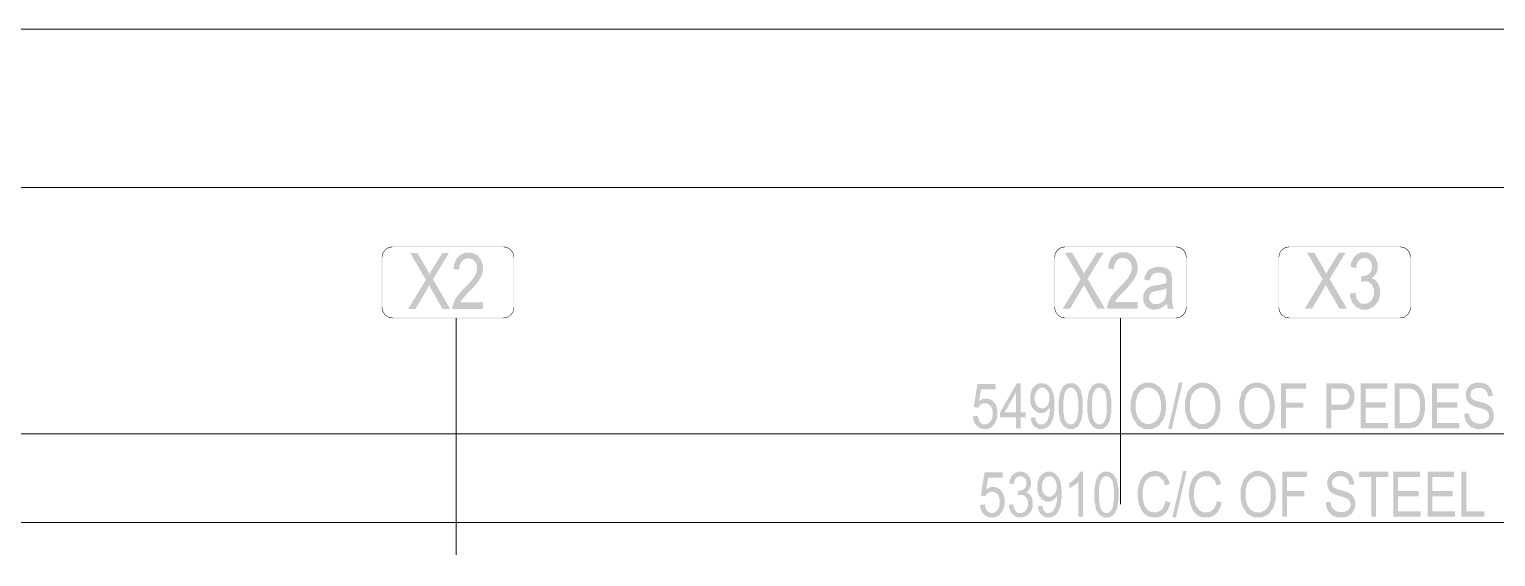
# Model space of a CAD drawing. Header units: millimetres. Extents: x 51.5 to 74.8, y 0.8 to 17.2.
# Drawn here: x 54.171 to 56.739, y 16.296 to 17.22 of the extents above; entities that cross this region are included whole.
import ezdxf

# ---------------------------------------------------------------- set-up
doc = ezdxf.new("R2010")
doc.units = ezdxf.units.MM
doc.layers.add('PDF_Geomertry', color=7, linetype='Continuous')
doc.layers.add('PDF_Solid Fills', color=7, linetype='Continuous')

msp = doc.modelspace()

# ---------------------------------------------------------------- hatches: boundary and pattern name
at = {"layer": 'PDF_Solid Fills', "transparency": 33554559}
for points in [[(54.8344, 16.7298), (54.8657, 16.7811), (54.8382, 16.828), (54.8508, 16.828), (54.8655, 16.8029), (54.8677, 16.799), (54.8709, 16.793), (54.8719, 16.7908), (54.8732, 16.7934), (54.8763, 16.799), (54.8783, 16.8019), (54.8944, 16.828), (54.9059, 16.828), (54.8779, 16.7818), (54.9082, 16.7298), (54.8951, 16.7298), (54.8748, 16.7648), (54.874, 16.7663), (54.8722, 16.7695), (54.8713, 16.7713), (54.87, 16.7687), (54.8682, 16.7651), (54.8675, 16.7641), (54.8472, 16.7298)], [(54.9655, 16.7415), (54.9655, 16.7298), (54.9122, 16.7298), (54.9122, 16.7334), (54.9143, 16.7412), (54.9165, 16.7456), (54.9187, 16.7499), (54.9269, 16.7602), (54.9329, 16.7662), (54.9398, 16.773), (54.9488, 16.7837), (54.9509, 16.7874), (54.9532, 16.7912), (54.9552, 16.7983), (54.9552, 16.8015), (54.9552, 16.8052), (54.953, 16.8113), (54.9509, 16.8137), (54.9487, 16.8161), (54.9433, 16.8184), (54.9401, 16.8184), (54.9366, 16.8184), (54.9309, 16.8159), (54.9287, 16.8133), (54.9265, 16.8108), (54.9243, 16.8034), (54.9243, 16.7987), (54.9141, 16.7999), (54.9147, 16.807), (54.9187, 16.8177), (54.9222, 16.8212), (54.9257, 16.8248), (54.9347, 16.8284), (54.9404, 16.8284), (54.9465, 16.8284), (54.9559, 16.8243), (54.959, 16.8201), (54.9622, 16.8159), (54.9654, 16.8065), (54.9654, 16.8012), (54.9654, 16.7965), (54.9629, 16.7876), (54.9604, 16.7833), (54.958, 16.779), (54.9486, 16.7674), (54.9416, 16.7604), (54.9372, 16.7558), (54.9315, 16.7497), (54.9302, 16.748), (54.9288, 16.7463), (54.9268, 16.7431), (54.9259, 16.7415)], [(55.9807, 16.7306), (56.0118, 16.7818), (55.9843, 16.8288), (55.9969, 16.8288), (56.0116, 16.8036), (56.0138, 16.7998), (56.017, 16.7937), (56.018, 16.7916), (56.0193, 16.7943), (56.0225, 16.7998), (56.0244, 16.8027), (56.0405, 16.8288), (56.052, 16.8288), (56.024, 16.7826), (56.0544, 16.7306), (56.0412, 16.7306), (56.0209, 16.7656), (56.0201, 16.767), (56.0183, 16.7704), (56.0175, 16.7722), (56.0162, 16.7695), (56.0143, 16.7659), (56.0136, 16.7649), (55.9934, 16.7306)], [(56.1116, 16.7423), (56.1116, 16.7306), (56.0584, 16.7306), (56.0583, 16.7341), (56.0604, 16.742), (56.0626, 16.7463), (56.0648, 16.7508), (56.073, 16.7611), (56.079, 16.7669), (56.0859, 16.7738), (56.095, 16.7845), (56.097, 16.7883), (56.0993, 16.792), (56.1013, 16.7991), (56.1013, 16.8023), (56.1013, 16.8061), (56.0993, 16.8122), (56.097, 16.8145), (56.0948, 16.8169), (56.0894, 16.8193), (56.0862, 16.8193), (56.0827, 16.8193), (56.077, 16.8168), (56.0748, 16.8141), (56.0727, 16.8116), (56.0705, 16.8043), (56.0705, 16.7995), (56.0602, 16.8008), (56.0608, 16.8079), (56.0648, 16.8184), (56.0683, 16.822), (56.0718, 16.8256), (56.0808, 16.8291), (56.0865, 16.8291), (56.0927, 16.8291), (56.102, 16.8251), (56.1052, 16.8209), (56.1083, 16.8168), (56.1115, 16.8073), (56.1115, 16.802), (56.1115, 16.7973), (56.109, 16.7884), (56.1066, 16.7841), (56.1041, 16.7798), (56.0947, 16.7683), (56.0877, 16.7612), (56.0833, 16.7566), (56.0776, 16.7505), (56.0763, 16.7488), (56.075, 16.7472), (56.0729, 16.7438), (56.0722, 16.7423)], [(56.4043, 16.7306), (56.4355, 16.7819), (56.408, 16.8288), (56.4207, 16.8288), (56.4354, 16.8037), (56.4376, 16.7998), (56.4408, 16.7938), (56.4418, 16.7916), (56.443, 16.7943), (56.4462, 16.7998), (56.4482, 16.8027), (56.4643, 16.8288), (56.4758, 16.8288), (56.4477, 16.7826), (56.478, 16.7306), (56.465, 16.7306), (56.4447, 16.7656), (56.4438, 16.7672), (56.442, 16.7704), (56.4412, 16.7722), (56.4398, 16.7695), (56.4379, 16.7659), (56.4373, 16.7649), (56.417, 16.7306)], [(56.4833, 16.7568), (56.4932, 16.7583), (56.4947, 16.7486), (56.5025, 16.739), (56.5087, 16.739), (56.512, 16.739), (56.518, 16.7418), (56.5205, 16.7447), (56.5229, 16.7476), (56.5254, 16.7549), (56.5254, 16.7595), (56.5254, 16.7638), (56.5232, 16.7706), (56.5208, 16.7733), (56.5186, 16.7759), (56.513, 16.7786), (56.5097, 16.7786), (56.5083, 16.7786), (56.5048, 16.7779), (56.5027, 16.7772), (56.5038, 16.7877), (56.5054, 16.7876), (56.5091, 16.7876), (56.5151, 16.7898), (56.5173, 16.792), (56.5195, 16.7944), (56.5219, 16.8004), (56.5219, 16.8041), (56.5219, 16.8074), (56.52, 16.813), (56.518, 16.8151), (56.5161, 16.8172), (56.5115, 16.8193), (56.5087, 16.8193), (56.5059, 16.8193), (56.5011, 16.817), (56.4991, 16.8149), (56.4972, 16.8127), (56.4947, 16.8061), (56.4941, 16.8016), (56.4843, 16.8037), (56.4852, 16.8101), (56.4894, 16.8195), (56.4927, 16.8227), (56.4959, 16.8261), (56.5038, 16.8293), (56.5086, 16.8293), (56.5134, 16.8293), (56.5218, 16.8256), (56.5251, 16.822), (56.5286, 16.8184), (56.532, 16.8093), (56.532, 16.8038), (56.532, 16.8005), (56.5305, 16.7945), (56.5291, 16.7919), (56.5276, 16.7894), (56.5236, 16.7854), (56.5211, 16.7838), (56.5234, 16.7831), (56.5273, 16.7809), (56.529, 16.7794), (56.5305, 16.7779), (56.533, 16.7738), (56.534, 16.7712), (56.535, 16.7687), (56.5359, 16.7629), (56.5359, 16.7597), (56.5359, 16.753), (56.5319, 16.7419), (56.528, 16.7376), (56.524, 16.7333), (56.5144, 16.729), (56.5088, 16.729), (56.5037, 16.729), (56.495, 16.7327), (56.4915, 16.7365), (56.4879, 16.7402), (56.4838, 16.7504)], [(55.8234, 16.5418), (55.8318, 16.5426), (55.8323, 16.5388), (55.8344, 16.5333), (55.8362, 16.5313), (55.8379, 16.5295), (55.8418, 16.5277), (55.8441, 16.5277), (55.8469, 16.5277), (55.8518, 16.5304), (55.8538, 16.5329), (55.8558, 16.5355), (55.8579, 16.5426), (55.8579, 16.547), (55.8579, 16.5512), (55.8559, 16.5577), (55.854, 16.5601), (55.8519, 16.5624), (55.847, 16.5647), (55.844, 16.5647), (55.8422, 16.5647), (55.8388, 16.5637), (55.8373, 16.5627), (55.8358, 16.5618), (55.8333, 16.5588), (55.8323, 16.557), (55.8248, 16.5583), (55.8312, 16.5986), (55.8632, 16.5986), (55.8632, 16.5894), (55.8375, 16.5894), (55.834, 16.5683), (55.8369, 16.5708), (55.843, 16.5731), (55.8462, 16.5731), (55.8502, 16.5731), (55.8572, 16.5698), (55.8602, 16.5663), (55.8632, 16.5629), (55.8662, 16.5536), (55.8662, 16.5477), (55.8662, 16.542), (55.8632, 16.5322), (55.8602, 16.528), (55.8572, 16.5238), (55.8493, 16.5198), (55.8441, 16.5198), (55.84, 16.5198), (55.8329, 16.5227), (55.8301, 16.5256), (55.8272, 16.5286), (55.8238, 16.5366)], [(56.3627, 16.5211), (56.3627, 16.5997), (56.4062, 16.5997), (56.4062, 16.5904), (56.3712, 16.5904), (56.3712, 16.5661), (56.4015, 16.5661), (56.4015, 16.5568), (56.3712, 16.5568), (56.3712, 16.5211)], [(56.5022, 16.5211), (56.5022, 16.5997), (56.5487, 16.5997), (56.5487, 16.5904), (56.5107, 16.5904), (56.5107, 16.5663), (56.5462, 16.5663), (56.5462, 16.557), (56.5107, 16.557), (56.5107, 16.5304), (56.5501, 16.5304), (56.5501, 16.5211)], [(56.627, 16.5211), (56.627, 16.5997), (56.6736, 16.5997), (56.6736, 16.5904), (56.6355, 16.5904), (56.6355, 16.5663), (56.6711, 16.5663), (56.6711, 16.557), (56.6355, 16.557), (56.6355, 16.5304), (56.675, 16.5304), (56.675, 16.5211)], [(56.6838, 16.5465), (56.6919, 16.5473), (56.6922, 16.544), (56.6937, 16.539), (56.6948, 16.5372), (56.6959, 16.5354), (56.6993, 16.5324), (56.7013, 16.5313), (56.7034, 16.5302), (56.7082, 16.5291), (56.7109, 16.5291), (56.7147, 16.5291), (56.7205, 16.5309), (56.7227, 16.5329), (56.7248, 16.5347), (56.7269, 16.5395), (56.7269, 16.5424), (56.7269, 16.5443), (56.7261, 16.5473), (56.7254, 16.5486), (56.7245, 16.5499), (56.7223, 16.552), (56.7208, 16.5529), (56.7193, 16.5537), (56.7126, 16.5561), (56.7075, 16.5574), (56.7029, 16.5588), (56.6963, 16.5615), (56.6944, 16.5629), (56.6926, 16.5643), (56.6895, 16.5677), (56.6884, 16.5698), (56.6875, 16.5719), (56.6863, 16.5766), (56.6863, 16.5793), (56.6863, 16.5841), (56.6894, 16.5919), (56.6925, 16.5949), (56.6955, 16.5979), (56.7038, 16.6009), (56.7091, 16.6009), (56.7126, 16.6009), (56.719, 16.5995), (56.7216, 16.5981), (56.7243, 16.5968), (56.7284, 16.5926), (56.73, 16.5899), (56.7315, 16.5873), (56.733, 16.5811), (56.7332, 16.5776), (56.725, 16.5768), (56.7247, 16.5805), (56.7223, 16.5862), (56.7204, 16.588), (56.7184, 16.5899), (56.7129, 16.5918), (56.7094, 16.5918), (56.7058, 16.5918), (56.7002, 16.5901), (56.6983, 16.5886), (56.6963, 16.5869), (56.6945, 16.5827), (56.6945, 16.5801), (56.6945, 16.5777), (56.6959, 16.5741), (56.6973, 16.5727), (56.6987, 16.5715), (56.705, 16.5688), (56.7098, 16.5674), (56.7147, 16.5662), (56.7213, 16.564), (56.7233, 16.563), (56.7262, 16.5615), (56.7307, 16.5576), (56.7322, 16.5551), (56.7336, 16.5527), (56.7351, 16.5469), (56.7351, 16.5434), (56.7351, 16.5401), (56.7336, 16.5338), (56.7319, 16.5311), (56.7304, 16.5283), (56.7261, 16.5241), (56.7234, 16.5227), (56.7207, 16.5212), (56.7141, 16.5198), (56.7102, 16.5198), (56.7043, 16.5198), (56.6948, 16.5234), (56.6912, 16.5269), (56.6877, 16.5305), (56.684, 16.5402)], [(55.8359, 16.3868), (55.8443, 16.3876), (55.8447, 16.3838), (55.8469, 16.3783), (55.8486, 16.3763), (55.8502, 16.3745), (55.8543, 16.3727), (55.8565, 16.3727), (55.8593, 16.3727), (55.8641, 16.3754), (55.8662, 16.3779), (55.8683, 16.3805), (55.8704, 16.3876), (55.8704, 16.392), (55.8704, 16.3962), (55.8683, 16.4027), (55.8663, 16.4051), (55.8644, 16.4074), (55.8594, 16.4097), (55.8565, 16.4097), (55.8547, 16.4097), (55.8513, 16.4087), (55.8497, 16.4077), (55.8482, 16.4068), (55.8457, 16.4038), (55.8448, 16.402), (55.8373, 16.4033), (55.8436, 16.4436), (55.8755, 16.4436), (55.8755, 16.4344), (55.8498, 16.4344), (55.8465, 16.4133), (55.8493, 16.4158), (55.8554, 16.4181), (55.8586, 16.4181), (55.8626, 16.4181), (55.8697, 16.4148), (55.8726, 16.4113), (55.8757, 16.4079), (55.8786, 16.3986), (55.8786, 16.3927), (55.8786, 16.387), (55.8757, 16.3772), (55.8726, 16.373), (55.8697, 16.3688), (55.8616, 16.3648), (55.8566, 16.3648), (55.8525, 16.3648), (55.8454, 16.3677), (55.8425, 16.3706), (55.8395, 16.3736), (55.8363, 16.3816)], [(55.8861, 16.3869), (55.8938, 16.3881), (55.8951, 16.3805), (55.9013, 16.3727), (55.9063, 16.3727), (55.9091, 16.3727), (55.9137, 16.3749), (55.9158, 16.3773), (55.9177, 16.3795), (55.9197, 16.3855), (55.9197, 16.3891), (55.9197, 16.3926), (55.9179, 16.3981), (55.9161, 16.4002), (55.9143, 16.4023), (55.9098, 16.4044), (55.9072, 16.4044), (55.9061, 16.4044), (55.9033, 16.4038), (55.9016, 16.4033), (55.9025, 16.4118), (55.9037, 16.4116), (55.9066, 16.4116), (55.9115, 16.4134), (55.9133, 16.4152), (55.9151, 16.417), (55.9169, 16.4218), (55.9169, 16.4248), (55.9169, 16.4276), (55.9154, 16.432), (55.9138, 16.4337), (55.9123, 16.4354), (55.9086, 16.437), (55.9063, 16.437), (55.9041, 16.437), (55.9002, 16.4352), (55.8987, 16.4334), (55.897, 16.4318), (55.8951, 16.4263), (55.8947, 16.4229), (55.8868, 16.4245), (55.8876, 16.4297), (55.8909, 16.4372), (55.8936, 16.4398), (55.8962, 16.4423), (55.9026, 16.4449), (55.9062, 16.4449), (55.9101, 16.4449), (55.9168, 16.442), (55.9195, 16.4391), (55.9223, 16.4362), (55.925, 16.429), (55.925, 16.4245), (55.925, 16.4219), (55.9238, 16.4172), (55.9227, 16.4151), (55.9215, 16.413), (55.9183, 16.4098), (55.9162, 16.4087), (55.9182, 16.4081), (55.9213, 16.4063), (55.9226, 16.4051), (55.9238, 16.4038), (55.9258, 16.4006), (55.9266, 16.3986), (55.9273, 16.3965), (55.9282, 16.3919), (55.9282, 16.3894), (55.9282, 16.384), (55.925, 16.3751), (55.9218, 16.3716), (55.9186, 16.3683), (55.9109, 16.3648), (55.9065, 16.3648), (55.9025, 16.3648), (55.8954, 16.3677), (55.8926, 16.3708), (55.8897, 16.3738), (55.8865, 16.3819)], [(56.0159, 16.3661), (56.008, 16.3661), (56.008, 16.4274), (56.0066, 16.4259), (56.0029, 16.4226), (56.0007, 16.4209), (55.9983, 16.4193), (55.9941, 16.4168), (55.9922, 16.4159), (55.9922, 16.4252), (55.9954, 16.4272), (56.0012, 16.4318), (56.0037, 16.4344), (56.0062, 16.4372), (56.0097, 16.4423), (56.0108, 16.4449), (56.0159, 16.4449)], [(56.1604, 16.3936), (56.1688, 16.3911), (56.1675, 16.3844), (56.1625, 16.3745), (56.159, 16.3713), (56.1554, 16.368), (56.1468, 16.3648), (56.1416, 16.3648), (56.1372, 16.3648), (56.1295, 16.3669), (56.1263, 16.3691), (56.1232, 16.3713), (56.118, 16.3783), (56.1159, 16.3831), (56.114, 16.388), (56.1119, 16.3994), (56.1119, 16.4059), (56.1119, 16.4123), (56.114, 16.4233), (56.1159, 16.4279), (56.118, 16.4323), (56.1234, 16.4391), (56.1269, 16.4413), (56.1304, 16.4437), (56.1382, 16.4459), (56.1423, 16.4459), (56.147, 16.4459), (56.1551, 16.443), (56.1584, 16.4401), (56.1618, 16.4373), (56.1665, 16.4287), (56.1677, 16.4231), (56.1594, 16.4208), (56.1573, 16.4288), (56.1487, 16.437), (56.1422, 16.437), (56.139, 16.437), (56.1334, 16.4354), (56.1311, 16.4338), (56.1287, 16.4322), (56.1248, 16.427), (56.1234, 16.4236), (56.122, 16.4201), (56.1207, 16.4112), (56.1207, 16.4059), (56.1207, 16.3979), (56.1234, 16.3858), (56.1263, 16.3818), (56.1291, 16.3777), (56.1368, 16.3737), (56.1415, 16.3737), (56.145, 16.3737), (56.1509, 16.3762), (56.1536, 16.3786), (56.1561, 16.3811), (56.1594, 16.3886)], [(56.2502, 16.3936), (56.2587, 16.3911), (56.2573, 16.3844), (56.2523, 16.3745), (56.2488, 16.3713), (56.2452, 16.368), (56.2366, 16.3648), (56.2315, 16.3648), (56.227, 16.3648), (56.2194, 16.3669), (56.2162, 16.3691), (56.213, 16.3713), (56.2079, 16.3783), (56.2058, 16.3831), (56.2038, 16.388), (56.2018, 16.3994), (56.2018, 16.4059), (56.2018, 16.4123), (56.2038, 16.4233), (56.2058, 16.4279), (56.2079, 16.4323), (56.2133, 16.4391), (56.2168, 16.4413), (56.2202, 16.4437), (56.228, 16.4459), (56.2323, 16.4459), (56.2369, 16.4459), (56.245, 16.443), (56.2483, 16.4401), (56.2516, 16.4373), (56.2563, 16.4287), (56.2576, 16.4231), (56.2494, 16.4208), (56.2472, 16.4288), (56.2386, 16.437), (56.232, 16.437), (56.2288, 16.437), (56.2233, 16.4354), (56.2209, 16.4338), (56.2186, 16.4322), (56.2148, 16.427), (56.2133, 16.4236), (56.2119, 16.4201), (56.2105, 16.4112), (56.2105, 16.4059), (56.2105, 16.3979), (56.2134, 16.3858), (56.2162, 16.3818), (56.2191, 16.3777), (56.2266, 16.3737), (56.2313, 16.3737), (56.2348, 16.3737), (56.2409, 16.3762), (56.2434, 16.3786), (56.2459, 16.3811), (56.2494, 16.3886)], [(56.365, 16.3661), (56.365, 16.4447), (56.4084, 16.4447), (56.4084, 16.4354), (56.3734, 16.4354), (56.3734, 16.4111), (56.4037, 16.4111), (56.4037, 16.4018), (56.3734, 16.4018), (56.3734, 16.3661)], [(56.4413, 16.3915), (56.4494, 16.3923), (56.4497, 16.389), (56.4512, 16.384), (56.4523, 16.3822), (56.4534, 16.3804), (56.4566, 16.3774), (56.4588, 16.3763), (56.4609, 16.3752), (56.4657, 16.3741), (56.4683, 16.3741), (56.4722, 16.3741), (56.478, 16.3761), (56.4801, 16.3779), (56.4822, 16.3797), (56.4844, 16.3845), (56.4844, 16.3874), (56.4844, 16.3893), (56.4836, 16.3923), (56.4829, 16.3936), (56.482, 16.3949), (56.4797, 16.397), (56.4782, 16.3979), (56.4766, 16.3987), (56.47, 16.4011), (56.4648, 16.4024), (56.4604, 16.4038), (56.4538, 16.4065), (56.4519, 16.4079), (56.45, 16.4093), (56.447, 16.4127), (56.4459, 16.4148), (56.4448, 16.4169), (56.4438, 16.4216), (56.4438, 16.4243), (56.4438, 16.4291), (56.4469, 16.4369), (56.45, 16.4399), (56.453, 16.4429), (56.4613, 16.4459), (56.4665, 16.4459), (56.4701, 16.4459), (56.4763, 16.4445), (56.4791, 16.4431), (56.4818, 16.4418), (56.4859, 16.4376), (56.4875, 16.4349), (56.489, 16.4323), (56.4905, 16.4261), (56.4907, 16.4226), (56.4825, 16.4218), (56.4822, 16.4255), (56.4798, 16.4312), (56.4779, 16.433), (56.4759, 16.4349), (56.4704, 16.4368), (56.4668, 16.4368), (56.4632, 16.4368), (56.4577, 16.4351), (56.4558, 16.4336), (56.4538, 16.4319), (56.4519, 16.4277), (56.4519, 16.4251), (56.4519, 16.4227), (56.4534, 16.4191), (56.4548, 16.4177), (56.4562, 16.4165), (56.4625, 16.4138), (56.4673, 16.4124), (56.472, 16.4112), (56.4788, 16.409), (56.4808, 16.408), (56.4837, 16.4065), (56.4882, 16.4026), (56.4895, 16.4001), (56.4911, 16.3977), (56.4926, 16.3919), (56.4926, 16.3884), (56.4926, 16.3851), (56.4911, 16.3788), (56.4894, 16.3761), (56.4879, 16.3733), (56.4836, 16.3691), (56.4808, 16.3677), (56.4782, 16.3662), (56.4716, 16.3648), (56.4677, 16.3648), (56.4618, 16.3648), (56.4523, 16.3684), (56.4487, 16.3719), (56.4452, 16.3755), (56.4415, 16.3852)], [(56.5207, 16.3661), (56.5207, 16.4354), (56.4994, 16.4354), (56.4994, 16.4447), (56.5504, 16.4447), (56.5504, 16.4354), (56.5291, 16.4354), (56.5291, 16.3661)], [(56.5593, 16.3661), (56.5593, 16.4447), (56.6058, 16.4447), (56.6058, 16.4354), (56.5677, 16.4354), (56.5677, 16.4113), (56.6034, 16.4113), (56.6034, 16.402), (56.5677, 16.402), (56.5677, 16.3754), (56.6073, 16.3754), (56.6073, 16.3661)], [(56.6193, 16.3661), (56.6193, 16.4447), (56.6658, 16.4447), (56.6658, 16.4354), (56.6277, 16.4354), (56.6277, 16.4113), (56.6633, 16.4113), (56.6633, 16.402), (56.6277, 16.402), (56.6277, 16.3754), (56.6673, 16.3754), (56.6673, 16.3661)], [(56.6784, 16.3661), (56.6784, 16.4447), (56.687, 16.4447), (56.687, 16.3754), (56.7187, 16.3754), (56.7187, 16.3661)]]:
    msp.add_hatch(color=256, dxfattribs=at).paths.add_polyline_path(points)
h = msp.add_hatch(color=256, dxfattribs=at)
h.paths.add_polyline_path([(56.1629, 16.7394), (56.1604, 16.7368), (56.1552, 16.7329), (56.1526, 16.7316), (56.15, 16.7304), (56.1444, 16.729), (56.1415, 16.729), (56.1369, 16.729), (56.1297, 16.7318), (56.1269, 16.7345), (56.1243, 16.7372), (56.1215, 16.7447), (56.1215, 16.7493), (56.1215, 16.7524), (56.1227, 16.7579), (56.1241, 16.7602), (56.1254, 16.7626), (56.1288, 16.7663), (56.1311, 16.7677), (56.1333, 16.769), (56.14, 16.7709), (56.1444, 16.7716), (56.1504, 16.7724), (56.1593, 16.7747), (56.162, 16.7758), (56.162, 16.779), (56.162, 16.7826), (56.1608, 16.7877), (56.1595, 16.7891), (56.1576, 16.7913), (56.152, 16.7934), (56.1482, 16.7934), (56.1448, 16.7934), (56.1397, 16.792), (56.1379, 16.7905), (56.1362, 16.7891), (56.1337, 16.7838), (56.1329, 16.7798), (56.1232, 16.7815), (56.1243, 16.7872), (56.1284, 16.7955), (56.1316, 16.7981), (56.1348, 16.8008), (56.1438, 16.8033), (56.1497, 16.8033), (56.1543, 16.8033), (56.1615, 16.8016), (56.1641, 16.7999), (56.1666, 16.7981), (56.17, 16.7938), (56.1707, 16.7913), (56.1713, 16.7888), (56.172, 16.7813), (56.172, 16.7765), (56.172, 16.7605), (56.172, 16.752), (56.1723, 16.7413), (56.1726, 16.7393), (56.173, 16.737), (56.1743, 16.7327), (56.1751, 16.7306), (56.1648, 16.7306), (56.1641, 16.7324), (56.1632, 16.7369)])
h.paths.add_polyline_path([(56.162, 16.7663), (56.1593, 16.7649), (56.1512, 16.7627), (56.1459, 16.7618), (56.1429, 16.7612), (56.1384, 16.7601), (56.1372, 16.7594), (56.1361, 16.7587), (56.1341, 16.7568), (56.1334, 16.7555), (56.1327, 16.7543), (56.132, 16.7513), (56.132, 16.7497), (56.132, 16.747), (56.1336, 16.743), (56.1352, 16.7415), (56.1368, 16.7399), (56.1411, 16.7384), (56.1438, 16.7384), (56.1465, 16.7384), (56.1513, 16.7398), (56.1534, 16.7412), (56.1557, 16.7426), (56.1588, 16.7462), (56.1598, 16.7486), (56.1609, 16.7508), (56.162, 16.7574), (56.162, 16.7619)])
h = msp.add_hatch(color=256, dxfattribs=at)
h.paths.add_polyline_path([(55.8988, 16.5211), (55.8988, 16.5399), (55.8709, 16.5399), (55.8709, 16.5487), (55.9002, 16.5997), (55.9068, 16.5997), (55.9068, 16.5487), (55.9155, 16.5487), (55.9155, 16.5399), (55.9068, 16.5399), (55.9068, 16.5211)])
h.paths.add_polyline_path([(55.8988, 16.5487), (55.8988, 16.5841), (55.8788, 16.5487)])
h = msp.add_hatch(color=256, dxfattribs=at)
h.paths.add_polyline_path([(55.9247, 16.5393), (55.9323, 16.5401), (55.9333, 16.534), (55.9386, 16.5277), (55.9432, 16.5277), (55.9451, 16.5277), (55.9487, 16.5291), (55.9502, 16.5304), (55.9519, 16.5318), (55.9547, 16.5366), (55.9558, 16.5401), (55.9569, 16.5434), (55.958, 16.5515), (55.958, 16.5562), (55.958, 16.558), (55.9568, 16.5556), (55.9534, 16.5519), (55.9513, 16.5505), (55.9493, 16.5491), (55.9451, 16.5477), (55.9429, 16.5477), (55.939, 16.5477), (55.9322, 16.5512), (55.9293, 16.5547), (55.9265, 16.558), (55.9236, 16.5674), (55.9236, 16.5734), (55.9236, 16.5795), (55.9265, 16.5893), (55.9295, 16.5929), (55.9325, 16.5963), (55.9397, 16.5999), (55.9438, 16.5999), (55.9469, 16.5999), (55.9525, 16.598), (55.9551, 16.5959), (55.9577, 16.594), (55.9618, 16.5881), (55.9632, 16.5843), (55.9645, 16.5804), (55.9659, 16.5694), (55.9659, 16.562), (55.9659, 16.554), (55.9644, 16.5415), (55.9629, 16.5369), (55.9613, 16.5324), (55.9573, 16.5259), (55.9547, 16.5238), (55.952, 16.5219), (55.9462, 16.5198), (55.9429, 16.5198), (55.9393, 16.5198), (55.9332, 16.5223), (55.9307, 16.5248), (55.9282, 16.5273), (55.9252, 16.5345)])
h.paths.add_polyline_path([(55.9572, 16.574), (55.9572, 16.5781), (55.9554, 16.5848), (55.9534, 16.5872), (55.9515, 16.5895), (55.9472, 16.592), (55.9448, 16.592), (55.9422, 16.592), (55.9376, 16.5894), (55.9357, 16.5869), (55.9337, 16.5843), (55.9316, 16.5774), (55.9316, 16.5731), (55.9316, 16.5693), (55.9336, 16.5631), (55.9355, 16.5608), (55.9373, 16.5586), (55.9419, 16.5562), (55.9445, 16.5562), (55.9472, 16.5562), (55.9518, 16.5586), (55.9536, 16.5608), (55.9554, 16.5631), (55.9572, 16.5697)])
h = msp.add_hatch(color=256, dxfattribs=at)
h.paths.add_polyline_path([(55.9736, 16.5598), (55.9736, 16.5697), (55.9763, 16.5847), (55.979, 16.5898), (55.9816, 16.5948), (55.9895, 16.5999), (55.9947, 16.5999), (55.9993, 16.5999), (56.0066, 16.5958), (56.0093, 16.5916), (56.0125, 16.5868), (56.0157, 16.5708), (56.0157, 16.5598), (56.0157, 16.5499), (56.013, 16.5351), (56.0104, 16.5299), (56.0077, 16.5248), (55.9998, 16.5198), (55.9945, 16.5198), (55.99, 16.5198), (55.9825, 16.5243), (55.9795, 16.5288), (55.9765, 16.5333), (55.9736, 16.5488)])
h.paths.add_polyline_path([(55.9818, 16.5598), (55.9818, 16.5502), (55.9836, 16.5374), (55.9854, 16.5343), (55.9872, 16.5309), (55.9919, 16.5277), (55.9948, 16.5277), (55.9976, 16.5277), (56.002, 16.5311), (56.0038, 16.5343), (56.0058, 16.5376), (56.0076, 16.5504), (56.0076, 16.5598), (56.0076, 16.5694), (56.0057, 16.5823), (56.0038, 16.5855), (56.002, 16.5887), (55.9973, 16.592), (55.9944, 16.592), (55.9916, 16.592), (55.9872, 16.5887), (55.9854, 16.5854), (55.9836, 16.5822), (55.9818, 16.5694)])
h = msp.add_hatch(color=256, dxfattribs=at)
h.paths.add_polyline_path([(56.0237, 16.5598), (56.0237, 16.5697), (56.0263, 16.5847), (56.029, 16.5898), (56.0316, 16.5948), (56.0395, 16.5999), (56.0447, 16.5999), (56.0494, 16.5999), (56.0566, 16.5958), (56.0593, 16.5916), (56.0625, 16.5868), (56.0657, 16.5708), (56.0657, 16.5598), (56.0657, 16.5499), (56.063, 16.5351), (56.0604, 16.5299), (56.0577, 16.5248), (56.0498, 16.5198), (56.0447, 16.5198), (56.04, 16.5198), (56.0325, 16.5243), (56.0295, 16.5288), (56.0266, 16.5333), (56.0237, 16.5488)])
h.paths.add_polyline_path([(56.0318, 16.5598), (56.0318, 16.5502), (56.0336, 16.5374), (56.0354, 16.5343), (56.0373, 16.5309), (56.042, 16.5277), (56.0448, 16.5277), (56.0476, 16.5277), (56.0522, 16.5311), (56.054, 16.5343), (56.0558, 16.5376), (56.0576, 16.5504), (56.0576, 16.5598), (56.0576, 16.5694), (56.0558, 16.5823), (56.054, 16.5855), (56.052, 16.5887), (56.0473, 16.592), (56.0444, 16.592), (56.0418, 16.592), (56.0372, 16.5887), (56.0354, 16.5854), (56.0336, 16.5822), (56.0318, 16.5694)])
h = msp.add_hatch(color=256, dxfattribs=at)
h.paths.add_polyline_path([(56.0997, 16.5593), (56.0997, 16.5694), (56.1041, 16.5848), (56.1086, 16.5902), (56.113, 16.5955), (56.124, 16.6009), (56.1305, 16.6009), (56.1348, 16.6009), (56.1426, 16.5986), (56.1461, 16.5961), (56.1497, 16.5937), (56.1552, 16.5868), (56.1572, 16.5822), (56.1593, 16.5776), (56.1613, 16.5666), (56.1613, 16.5602), (56.1613, 16.5516), (56.1573, 16.5373), (56.1534, 16.5319), (56.149, 16.5258), (56.1376, 16.5198), (56.1305, 16.5198), (56.1234, 16.5198), (56.1119, 16.5259), (56.1076, 16.5322), (56.1037, 16.5379), (56.0997, 16.5513)])
h.paths.add_polyline_path([(56.1084, 16.5591), (56.1084, 16.5519), (56.1116, 16.5406), (56.1148, 16.5366), (56.118, 16.5327), (56.1259, 16.5287), (56.1305, 16.5287), (56.1351, 16.5287), (56.143, 16.5327), (56.1462, 16.5368), (56.1494, 16.5408), (56.1526, 16.5527), (56.1526, 16.5605), (56.1526, 16.5656), (56.1509, 16.5747), (56.1493, 16.5786), (56.148, 16.5816), (56.1443, 16.5866), (56.1418, 16.5884), (56.1391, 16.5902), (56.1336, 16.592), (56.1307, 16.592), (56.1258, 16.592), (56.1179, 16.588), (56.1147, 16.584), (56.1116, 16.5799), (56.1084, 16.5676)])
h = msp.add_hatch(color=256, dxfattribs=at)
h.paths.add_polyline_path([(56.1947, 16.5593), (56.1947, 16.5694), (56.1991, 16.5848), (56.2036, 16.5902), (56.208, 16.5955), (56.219, 16.6009), (56.2255, 16.6009), (56.2298, 16.6009), (56.2376, 16.5986), (56.2411, 16.5961), (56.2445, 16.5937), (56.2501, 16.5868), (56.2522, 16.5822), (56.2543, 16.5776), (56.2563, 16.5666), (56.2563, 16.5602), (56.2563, 16.5516), (56.2523, 16.5373), (56.2484, 16.5319), (56.244, 16.5258), (56.2326, 16.5198), (56.2255, 16.5198), (56.2184, 16.5198), (56.2069, 16.5259), (56.2026, 16.5322), (56.1987, 16.5379), (56.1947, 16.5513)])
h.paths.add_polyline_path([(56.2034, 16.5591), (56.2034, 16.5519), (56.2066, 16.5406), (56.2098, 16.5366), (56.213, 16.5327), (56.2209, 16.5287), (56.2255, 16.5287), (56.2301, 16.5287), (56.238, 16.5327), (56.2412, 16.5368), (56.2444, 16.5408), (56.2476, 16.5527), (56.2476, 16.5605), (56.2476, 16.5656), (56.2459, 16.5747), (56.2443, 16.5786), (56.243, 16.5816), (56.2393, 16.5866), (56.2368, 16.5884), (56.2341, 16.5902), (56.2286, 16.592), (56.2257, 16.592), (56.2208, 16.592), (56.2129, 16.588), (56.2097, 16.584), (56.2066, 16.5799), (56.2034, 16.5676)])
h = msp.add_hatch(color=256, dxfattribs=at)
h.paths.add_polyline_path([(56.2897, 16.5593), (56.2897, 16.5694), (56.2941, 16.5848), (56.2986, 16.5902), (56.303, 16.5955), (56.314, 16.6009), (56.3205, 16.6009), (56.3248, 16.6009), (56.3326, 16.5986), (56.3361, 16.5961), (56.3395, 16.5937), (56.3451, 16.5868), (56.3472, 16.5822), (56.3493, 16.5776), (56.3513, 16.5666), (56.3513, 16.5602), (56.3513, 16.5516), (56.3473, 16.5373), (56.3434, 16.5319), (56.339, 16.5258), (56.3276, 16.5198), (56.3205, 16.5198), (56.3134, 16.5198), (56.3019, 16.5259), (56.2976, 16.5322), (56.2937, 16.5379), (56.2897, 16.5513)])
h.paths.add_polyline_path([(56.2984, 16.5591), (56.2984, 16.5519), (56.3016, 16.5406), (56.3048, 16.5366), (56.308, 16.5327), (56.3158, 16.5287), (56.3205, 16.5287), (56.3251, 16.5287), (56.333, 16.5327), (56.3362, 16.5368), (56.3394, 16.5408), (56.3426, 16.5527), (56.3426, 16.5605), (56.3426, 16.5656), (56.3409, 16.5747), (56.3393, 16.5786), (56.338, 16.5816), (56.3343, 16.5866), (56.3318, 16.5884), (56.3291, 16.5902), (56.3236, 16.592), (56.3207, 16.592), (56.3158, 16.592), (56.3079, 16.588), (56.3047, 16.584), (56.3015, 16.5799), (56.2984, 16.5676)])
h = msp.add_hatch(color=256, dxfattribs=at)
h.paths.add_polyline_path([(56.442, 16.5211), (56.442, 16.5997), (56.4662, 16.5997), (56.4705, 16.5997), (56.4769, 16.5988), (56.4788, 16.5981), (56.4816, 16.597), (56.4861, 16.5933), (56.4877, 16.5905), (56.4894, 16.5879), (56.4911, 16.5811), (56.4911, 16.577), (56.4911, 16.5718), (56.4884, 16.563), (56.4857, 16.5597), (56.483, 16.5563), (56.4736, 16.553), (56.4669, 16.553), (56.4505, 16.553), (56.4505, 16.5211)])
h.paths.add_polyline_path([(56.4505, 16.5623), (56.4672, 16.5623), (56.4711, 16.5623), (56.4769, 16.5641), (56.4787, 16.5658), (56.4805, 16.5676), (56.4823, 16.573), (56.4823, 16.5766), (56.4823, 16.5788), (56.4815, 16.5829), (56.4805, 16.5845), (56.4797, 16.5862), (56.4775, 16.5884), (56.4762, 16.5891), (56.475, 16.5897), (56.4704, 16.5904), (56.467, 16.5904), (56.4505, 16.5904)])
h = msp.add_hatch(color=256, dxfattribs=at)
h.paths.add_polyline_path([(56.5618, 16.5211), (56.5618, 16.5997), (56.584, 16.5997), (56.5882, 16.5997), (56.5944, 16.5988), (56.5965, 16.5981), (56.5993, 16.5972), (56.6041, 16.5938), (56.6062, 16.5913), (56.6083, 16.5888), (56.6115, 16.5826), (56.6127, 16.5787), (56.6138, 16.5749), (56.615, 16.5659), (56.615, 16.5608), (56.615, 16.5541), (56.613, 16.5429), (56.6111, 16.5381), (56.6091, 16.5336), (56.6041, 16.5269), (56.6011, 16.5249), (56.598, 16.523), (56.59, 16.5211), (56.585, 16.5211)])
h.paths.add_polyline_path([(56.5702, 16.5304), (56.584, 16.5304), (56.5882, 16.5304), (56.5944, 16.5318), (56.5966, 16.5331), (56.5987, 16.5344), (56.602, 16.5388), (56.6032, 16.5418), (56.6047, 16.5458), (56.6062, 16.5554), (56.6062, 16.5609), (56.6062, 16.5669), (56.6047, 16.5762), (56.603, 16.5797), (56.6013, 16.583), (56.5972, 16.5876), (56.5947, 16.5888), (56.5929, 16.5895), (56.5875, 16.5904), (56.5837, 16.5904), (56.5702, 16.5904)])
h = msp.add_hatch(color=256, dxfattribs=at)
h.paths.add_polyline_path([(55.9372, 16.3843), (55.9448, 16.3851), (55.9457, 16.379), (55.9511, 16.3727), (55.9555, 16.3727), (55.9575, 16.3727), (55.9611, 16.3741), (55.9627, 16.3754), (55.9644, 16.3768), (55.967, 16.3816), (55.9683, 16.3851), (55.9694, 16.3884), (55.9705, 16.3965), (55.9705, 16.4012), (55.9705, 16.403), (55.9693, 16.4006), (55.9659, 16.3969), (55.9638, 16.3955), (55.9618, 16.3941), (55.9575, 16.3927), (55.9552, 16.3927), (55.9513, 16.3927), (55.9445, 16.3962), (55.9418, 16.3997), (55.9388, 16.403), (55.9359, 16.4124), (55.9359, 16.4184), (55.9359, 16.4245), (55.939, 16.4343), (55.9419, 16.4379), (55.9448, 16.4413), (55.952, 16.4449), (55.9563, 16.4449), (55.9593, 16.4449), (55.965, 16.443), (55.9676, 16.4409), (55.9701, 16.439), (55.9741, 16.4331), (55.9755, 16.4293), (55.977, 16.4255), (55.9784, 16.4144), (55.9784, 16.407), (55.9784, 16.399), (55.9769, 16.3865), (55.9754, 16.382), (55.9738, 16.3774), (55.9697, 16.3709), (55.967, 16.3688), (55.9644, 16.3669), (55.9586, 16.3648), (55.9554, 16.3648), (55.9516, 16.3648), (55.9455, 16.3673), (55.943, 16.3698), (55.9407, 16.3723), (55.9376, 16.3795)])
h.paths.add_polyline_path([(55.9697, 16.419), (55.9697, 16.4231), (55.9677, 16.4298), (55.9658, 16.4322), (55.964, 16.4345), (55.9597, 16.437), (55.9572, 16.437), (55.9547, 16.437), (55.9501, 16.4344), (55.9482, 16.4319), (55.9461, 16.4293), (55.9441, 16.4224), (55.9441, 16.4181), (55.9441, 16.4143), (55.9459, 16.4081), (55.9479, 16.4058), (55.9498, 16.4036), (55.9544, 16.4012), (55.957, 16.4012), (55.9597, 16.4012), (55.9641, 16.4036), (55.9659, 16.4058), (55.9677, 16.4081), (55.9697, 16.4147)])
h = msp.add_hatch(color=256, dxfattribs=at)
h.paths.add_polyline_path([(56.0361, 16.4048), (56.0361, 16.4147), (56.0387, 16.4297), (56.0415, 16.4348), (56.0441, 16.4398), (56.0519, 16.4449), (56.0572, 16.4449), (56.0618, 16.4449), (56.069, 16.4408), (56.0718, 16.4366), (56.075, 16.4318), (56.0782, 16.4158), (56.0782, 16.4048), (56.0782, 16.3949), (56.0755, 16.3801), (56.0729, 16.3749), (56.0702, 16.3698), (56.0623, 16.3648), (56.057, 16.3648), (56.0525, 16.3648), (56.045, 16.3693), (56.0419, 16.3738), (56.039, 16.3783), (56.0361, 16.3938)])
h.paths.add_polyline_path([(56.0441, 16.4048), (56.0441, 16.3952), (56.0461, 16.3824), (56.0479, 16.3793), (56.0497, 16.3759), (56.0544, 16.3727), (56.0573, 16.3727), (56.06, 16.3727), (56.0645, 16.3761), (56.0663, 16.3793), (56.0682, 16.3826), (56.0701, 16.3954), (56.0701, 16.4048), (56.0701, 16.4144), (56.0682, 16.4273), (56.0663, 16.4305), (56.0645, 16.4337), (56.0597, 16.437), (56.0568, 16.437), (56.0541, 16.437), (56.0497, 16.4337), (56.0479, 16.4304), (56.0461, 16.4272), (56.0441, 16.4144)])
h = msp.add_hatch(color=256, dxfattribs=at)
h.paths.add_polyline_path([(56.2919, 16.4043), (56.2919, 16.4144), (56.2963, 16.4298), (56.3008, 16.4352), (56.3052, 16.4405), (56.3162, 16.4459), (56.3227, 16.4459), (56.327, 16.4459), (56.3348, 16.4436), (56.3383, 16.4411), (56.3418, 16.4387), (56.3473, 16.4318), (56.3494, 16.4272), (56.3515, 16.4226), (56.3536, 16.4116), (56.3536, 16.4052), (56.3536, 16.3966), (56.3495, 16.3823), (56.3457, 16.3769), (56.3412, 16.3708), (56.3298, 16.3648), (56.3227, 16.3648), (56.3157, 16.3648), (56.3041, 16.3709), (56.2998, 16.3772), (56.2958, 16.3829), (56.2919, 16.3963)])
h.paths.add_polyline_path([(56.3007, 16.4041), (56.3007, 16.3969), (56.3038, 16.3856), (56.307, 16.3816), (56.3102, 16.3777), (56.318, 16.3737), (56.3227, 16.3737), (56.3273, 16.3737), (56.3352, 16.3777), (56.3384, 16.3818), (56.3416, 16.3858), (56.3448, 16.3977), (56.3448, 16.4055), (56.3448, 16.4106), (56.3432, 16.4197), (56.3415, 16.4236), (56.3402, 16.4266), (56.3365, 16.4316), (56.334, 16.4334), (56.3313, 16.4352), (56.3258, 16.437), (56.3229, 16.437), (56.318, 16.437), (56.3101, 16.433), (56.3069, 16.429), (56.3037, 16.4249), (56.3007, 16.4126)])

# ---------------------------------------------------------------- linework, layer by layer
at = {"layer": 'PDF_Geomertry', "lineweight": 0}
for points in [[(51.4723, 0.7526), (74.7593, 0.7526), (74.7593, 17.2198), (51.4723, 17.2198), (51.4723, 0.7526)], [(51.7495, 1.0298), (74.482, 1.0298), (74.482, 16.9426), (51.7495, 16.9426), (51.7495, 1.0298)]]:
    msp.add_lwpolyline(points, close=True, dxfattribs=at)
for points in [[(54.9187, 16.2994), (54.9187, 16.7137)], [(56.0816, 16.3879), (56.0816, 16.7137)], [(60.018, 16.5112), (52.9302, 16.5112)], [(53.0034, 16.3562), (59.9618, 16.3562)]]:
    msp.add_lwpolyline(points, dxfattribs=at)
at = {"layer": 'PDF_Solid Fills', "transparency": 33554559}
for points in [[(54.7898, 16.8277), (54.7884, 16.8205), (54.7907, 16.8273), (54.7893, 16.8205)], [(54.7884, 16.8205), (54.7893, 16.8205), (54.7884, 16.7326), (54.7893, 16.7326)], [(54.794, 16.8338), (54.7898, 16.8277), (54.7945, 16.8331), (54.7907, 16.8273)], [(54.8001, 16.838), (54.794, 16.8338), (54.8004, 16.837), (54.7945, 16.8331)], [(54.8073, 16.8394), (54.8001, 16.838), (54.8073, 16.8384), (54.8004, 16.837)], [(55.0012, 16.8394), (55.0012, 16.8384), (54.8073, 16.8394), (54.8073, 16.8384)], [(55.0084, 16.838), (55.0012, 16.8394), (55.0082, 16.837), (55.0012, 16.8384)], [(55.0145, 16.8338), (55.0084, 16.838), (55.014, 16.8331), (55.0082, 16.837)], [(55.0187, 16.8277), (55.0145, 16.8338), (55.0179, 16.8273), (55.014, 16.8331)], [(55.0201, 16.8205), (55.0187, 16.8277), (55.0193, 16.8205), (55.0179, 16.8273)], [(55.0201, 16.7326), (55.0193, 16.7326), (55.0201, 16.8205), (55.0193, 16.8205)], [(55.9672, 16.8277), (55.9658, 16.8205), (55.968, 16.8273), (55.9668, 16.8205)], [(55.9658, 16.8205), (55.9668, 16.8205), (55.9658, 16.7326), (55.9668, 16.7326)], [(55.9713, 16.8338), (55.9672, 16.8277), (55.9719, 16.8331), (55.968, 16.8273)], [(55.9775, 16.838), (55.9713, 16.8338), (55.9779, 16.837), (55.9719, 16.8331)], [(55.9847, 16.8394), (55.9775, 16.838), (55.9847, 16.8384), (55.9779, 16.837)], [(56.1786, 16.8394), (56.1786, 16.8384), (55.9847, 16.8394), (55.9847, 16.8384)], [(56.1858, 16.838), (56.1786, 16.8394), (56.1855, 16.837), (56.1786, 16.8384)], [(56.192, 16.8338), (56.1858, 16.838), (56.1913, 16.8331), (56.1855, 16.837)], [(56.1961, 16.8277), (56.192, 16.8338), (56.1952, 16.8273), (56.1913, 16.8331)], [(56.1975, 16.8205), (56.1961, 16.8277), (56.1966, 16.8205), (56.1952, 16.8273)], [(56.1975, 16.7326), (56.1966, 16.7326), (56.1975, 16.8205), (56.1966, 16.8205)], [(56.3597, 16.8277), (56.3583, 16.8205), (56.3605, 16.8273), (56.3591, 16.8205)], [(56.3583, 16.8205), (56.3591, 16.8205), (56.3583, 16.7326), (56.3591, 16.7326)], [(56.3638, 16.8338), (56.3597, 16.8277), (56.3644, 16.8331), (56.3605, 16.8273)], [(56.37, 16.838), (56.3638, 16.8338), (56.3702, 16.837), (56.3644, 16.8331)], [(56.3772, 16.8394), (56.37, 16.838), (56.3772, 16.8384), (56.3702, 16.837)], [(56.5711, 16.8394), (56.5711, 16.8384), (56.3772, 16.8394), (56.3772, 16.8384)], [(56.5783, 16.838), (56.5711, 16.8394), (56.578, 16.837), (56.5711, 16.8384)], [(56.5844, 16.8338), (56.5783, 16.838), (56.5838, 16.8331), (56.578, 16.837)], [(56.5886, 16.8277), (56.5844, 16.8338), (56.5877, 16.8273), (56.5838, 16.8331)], [(56.59, 16.8205), (56.5886, 16.8277), (56.5891, 16.8205), (56.5877, 16.8273)], [(56.59, 16.7326), (56.5891, 16.7326), (56.59, 16.8205), (56.5891, 16.8205)], [(54.7884, 16.7326), (54.7898, 16.7254), (54.7893, 16.7326), (54.7907, 16.7258)], [(54.7898, 16.7254), (54.794, 16.7193), (54.7907, 16.7258), (54.7945, 16.7199)], [(54.794, 16.7193), (54.8001, 16.7151), (54.7945, 16.7199), (54.8004, 16.7159)], [(54.8001, 16.7151), (54.8073, 16.7137), (54.8004, 16.7159), (54.8073, 16.7147)], [(54.8073, 16.7137), (54.8073, 16.7147), (55.0012, 16.7137), (55.0012, 16.7147)], [(55.0012, 16.7137), (55.0084, 16.7151), (55.0012, 16.7147), (55.0082, 16.7159)], [(55.0084, 16.7151), (55.0145, 16.7193), (55.0082, 16.7159), (55.014, 16.7199)], [(55.0145, 16.7193), (55.0187, 16.7254), (55.014, 16.7199), (55.0179, 16.7258)], [(55.0187, 16.7254), (55.0201, 16.7326), (55.0179, 16.7258), (55.0193, 16.7326)], [(55.9658, 16.7326), (55.9672, 16.7254), (55.9668, 16.7326), (55.968, 16.7258)], [(55.9672, 16.7254), (55.9713, 16.7193), (55.968, 16.7258), (55.9719, 16.7199)], [(55.9713, 16.7193), (55.9775, 16.7151), (55.9719, 16.7199), (55.9779, 16.7159)], [(55.9775, 16.7151), (55.9847, 16.7137), (55.9779, 16.7159), (55.9847, 16.7147)], [(55.9847, 16.7137), (55.9847, 16.7147), (56.1786, 16.7137), (56.1786, 16.7147)], [(56.1786, 16.7137), (56.1858, 16.7151), (56.1786, 16.7147), (56.1855, 16.7159)], [(56.1858, 16.7151), (56.192, 16.7193), (56.1855, 16.7159), (56.1913, 16.7199)], [(56.192, 16.7193), (56.1961, 16.7254), (56.1913, 16.7199), (56.1952, 16.7258)], [(56.1961, 16.7254), (56.1975, 16.7326), (56.1952, 16.7258), (56.1966, 16.7326)], [(56.3583, 16.7326), (56.3597, 16.7254), (56.3591, 16.7326), (56.3605, 16.7258)], [(56.3597, 16.7254), (56.3638, 16.7193), (56.3605, 16.7258), (56.3644, 16.7199)], [(56.3638, 16.7193), (56.37, 16.7151), (56.3644, 16.7199), (56.3702, 16.7159)], [(56.37, 16.7151), (56.3772, 16.7137), (56.3702, 16.7159), (56.3772, 16.7147)], [(56.3772, 16.7137), (56.3772, 16.7147), (56.5711, 16.7137), (56.5711, 16.7147)], [(56.5711, 16.7137), (56.5783, 16.7151), (56.5711, 16.7147), (56.578, 16.7159)], [(56.5783, 16.7151), (56.5844, 16.7193), (56.578, 16.7159), (56.5838, 16.7199)], [(56.5844, 16.7193), (56.5886, 16.7254), (56.5838, 16.7199), (56.5877, 16.7258)], [(56.5886, 16.7254), (56.59, 16.7326), (56.5877, 16.7258), (56.5891, 16.7326)], [(56.1651, 16.5198), (56.1838, 16.6009), (56.1715, 16.5198), (56.1902, 16.6009)], [(56.1725, 16.3648), (56.1912, 16.4459), (56.1788, 16.3648), (56.1975, 16.4459)]]:
    msp.add_solid(points, dxfattribs=at)

doc.saveas('drawing.dxf')
